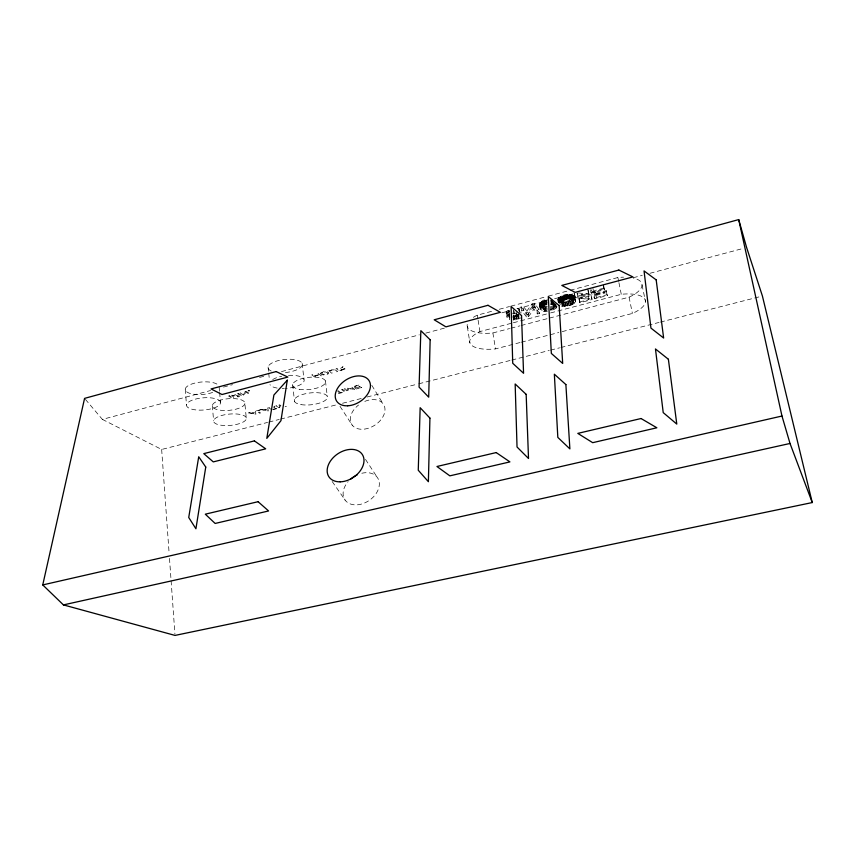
<?xml version="1.0" encoding="UTF-8"?>
<svg xmlns="http://www.w3.org/2000/svg" width="855" height="855" viewBox="0 0 855 855"><rect width="100%" height="100%" fill="white"/><g stroke="black" fill="none" stroke-linecap="round" stroke-linejoin="round"><path stroke-width="0.64" stroke-dasharray="4.28 3.21" d="M560.153 298.78C558.368 307.266 569.516 306.87 573.128 302.456C575.533 293.693 563.413 293.746 560.153 298.78L561.5 306.165L565.882 306.336L572.423 304.594L575.586 301.762L573.972 292.688M553.965 302.552L554.617 307.362L550.396 309.863M573.128 302.456L572.476 297.636M547.489 311.199C536.94 313.999 537.528 298.085 547.734 299.678M540.082 308.634L542.273 305.801L547.371 303.974M557.802 299.667C560.388 294.409 569.9 292.709 574.507 296.247C574.613 302.585 560.901 304.808 557.802 299.667L558.368 302.713M273.579 407.076L275.043 406.029L273.963 407.76L275.449 407.568A1.999 0.705 -5.9 0 1 276.774 407.739L276.71 408.701L273.162 409.705M557.054 306.667L555.536 308.58L550.887 310.557L550.15 306.518L554.799 304.54L555.536 308.58M509.676 315.303L509.11 316.671L506.972 317.152L506.075 312.47L507.015 311.092L509.719 309.788M508.832 314.48L507.015 315.837L506.972 317.152M518.771 310.953L519.402 309.328L516.687 308.495M509.815 310.782L508.426 312.62L506.288 313.112L506.075 312.47M541.707 304.252L543.299 305.866L546.238 306.336L546.965 310.376C540.071 311.359 539.954 299.592 547.264 300.575M520.898 313.251L520.973 312.096M546.024 300.864L546.762 304.936L543.085 306.678L542.444 308.313M573.245 301.708C570.937 297.626 562.259 299.314 560.923 303.407M560.164 299.336C562.782 303.247 569.676 301.323 572.369 298.384M539.687 313.39L535.112 307.33L532.804 307.939L527.621 315.035L526.904 311.006L532.088 303.867L534.386 303.258L538.96 309.35L539.687 313.39L537.549 313.945L533.958 309.211L533.231 305.149L528.048 312.246L525.793 312.845L526.488 316.874L528.764 316.275L533.958 309.211M575.629 301.27C572.252 296.012 563.103 298.951 559.063 302.296L558.315 298.213M509.441 314.052L508.8 315.025L509.847 317.846M513.246 319.353L519.038 317.782L518.825 314.49M520.962 317.889L513.62 320.155L512.925 316.136L516.131 315.538L516.826 319.556M513.887 316.339L517.403 314.854M513.021 317.761L518.419 315.602M513.855 319.321L513.171 315.303L517.296 314.298L517.991 318.327M473.349 317.355A28.942 11.254 -9.7 0 1 477.293 315.164L494.062 310.675M499.224 309.286L509.537 306.528M510.83 306.176L546.944 296.514M548.226 296.161L568.864 290.636M570.157 290.294L617.876 277.522A30.075 11.724 -11.9 0 1 623.541 277.18M526.488 316.874L521.785 310.878L521.08 306.806L523.217 306.24L526.904 311.006M85.415 399.381L102.376 419.388L210.608 390.511M223.497 387.08L232.517 384.675M259.578 377.45L264.729 376.072M281.477 371.604L419.345 334.829M425.79 333.108L445.113 327.946M501.81 312.823L509.537 310.76M517.275 308.698L546.911 300.789M554.639 298.726L572.679 293.917M633.234 277.757L642.255 275.353M649.982 273.29L742.76 248.538M521.785 310.878L523.923 310.301L523.217 306.24M577.093 292.731L577.873 296.835L588.924 293.896L588.454 293.137L574.752 296.781L575.265 297.561L588.999 299.496L588.208 295.424L577.039 293.842M590.976 292.463L604.367 288.872L603.908 288.124L594.311 290.679L595.112 294.772L604.72 292.218L605.169 292.966L595.572 295.509L594.781 291.427L595.988 293.361L596.79 297.433L606.997 294.729L607.456 295.467L594.973 298.769L590.976 292.463L590.174 288.359M592.953 288.509L593.755 292.613L604.453 289.76L603.993 289.001M578.44 292.902L590.933 294.697L592.184 299.507L579.904 302.755L578.653 297.957L588.208 295.424M595.988 293.361L606.195 290.647L607.456 295.467M533.231 305.149L536.833 309.916L538.96 309.35M578.653 297.957L579.134 298.694L591.404 295.445M590.848 289.418L594.172 294.708L606.644 291.395M579.423 302.029L588.999 299.496M520.043 342.534L495.505 348.893A29.081 10.987 -9.7 0 1 470.977 344.661A29.081 10.987 -9.7 0 1 479.944 331.569L512.07 323.094M513.353 322.763L549.327 313.272M550.609 312.93L621.275 294.291A30.214 11.446 -11.8 0 1 644.873 299.207A30.214 11.446 -11.8 0 1 632.401 313.443L560.078 332.168M467.236 324.43A28.942 11.254 -9.7 0 0 492.875 332.958L509.58 328.566M510.863 328.224L519.851 325.862M521.144 325.531L548.119 318.434M549.412 318.103L629.066 297.166A30.075 11.724 -11.9 0 0 633.32 278.046M269.549 407.45L268.577 407.696L271.206 409.406M279.884 404.778L279.008 405.003L279.831 407.504L276.881 405.548L275.941 405.794L279.414 408.091L280.868 407.707L280.002 405.206L280.942 405.473M521.326 342.203L558.785 332.51M272.67 409.481L276.112 408.284L273.589 408.188M285.1 406.617L286.414 406.285M102.376 419.388L161.659 449.463L267.604 422.413M268.887 422.081L279.222 419.442M280.515 419.11L336.068 404.917M342.534 403.271L361.911 398.323M367.084 396.998L417.464 384.13M418.758 383.799L510.488 360.382M511.771 360.051L549.241 350.475M550.535 350.144L559.576 347.835M560.869 347.515L659.055 322.431M660.349 322.1L761.121 296.364M512.936 313.977L516.26 313.443M512.455 313.229L514.218 312.834L513.866 310.803M546.238 306.336L547.35 306.25M539.355 304.572L541.268 306.624L546.762 307.159L547.125 309.179M550.684 303.514L553.634 303.653L553.067 300.597M550.342 304.423L553.217 304.925L554.713 306.614M577.873 296.835L591.713 298.769L592.184 299.507M337.832 390.521L340.653 392.637L343.518 392.274L337.554 393.824L339.659 392.894L337.778 391.483M521.08 306.806L527.621 315.035M332.168 481.504L345.11 500.1M365.502 459.402L377.162 477.218M339.991 406.275L352.239 425.202M593.755 292.613L595.112 294.772M595.572 295.509L596.79 297.433M371.818 385.37L382.88 403.464M642.041 285.004L645.493 301.516M629.066 297.166L632.401 313.443M617.876 277.522L618.657 281.391M618.924 282.674L621.275 294.291M606.195 290.647L606.997 294.729M603.641 285.656L605.169 292.966M603.181 284.886L604.72 292.218M594.172 294.708L594.973 298.769M590.933 294.697L591.713 298.769M588.133 289.792L588.924 293.896M587.652 289.033L588.454 293.137M579.134 298.694L579.904 302.755M574.496 293.468L575.265 297.561M574.507 296.247L575.586 301.762M574.133 295.798L575.404 302.253M573.641 295.413L575.084 302.745M573.032 295.082L574.613 303.226M572.316 294.815L573.085 298.908M573.245 299.635L574.015 303.696M572.177 296.877L572.946 300.949M571.493 294.622L573.278 304.156M571.835 299.122L572.604 303.183M571.044 295.916L571.803 299.998M570.595 294.494L571.364 298.587M571.653 300.533L572.423 304.594M570.232 295.616L571.664 303.878M569.612 294.441L570.381 298.534M570.713 300.939L571.471 304.989M569.259 295.445L570.029 299.528M568.554 294.473L569.312 298.566M569.622 300.426L570.381 304.487M569.676 301.302L570.435 305.353M568.18 295.392L568.938 299.474M567.442 294.558L568.212 298.651M568.543 301.633L569.302 305.684M567.036 295.456L567.806 299.539M568.073 300.928L568.832 304.989M566.341 294.719L567.1 298.812M565.839 295.627L566.609 299.71M566.886 301.195L567.645 305.256M566.79 302.039L567.549 306.09M565.23 294.922L565.989 299.015M565.743 301.366L566.502 305.427M564.589 295.905L565.347 299.998M564.108 295.189L564.877 299.282M565.134 302.285L565.882 306.336M564.631 301.452L565.39 305.502M563.413 296.268L564.172 300.362M562.953 295.531L563.712 299.624M563.552 301.43L564.3 305.481M562.398 296.685L563.156 300.768M563.563 302.381L564.311 306.432M561.885 295.916L562.654 300.009M562.547 301.281L563.306 305.342M561.543 297.155L562.301 301.238M560.933 296.332L561.692 300.415M562.077 302.328L562.836 306.379M561.703 300.971L562.451 305.032M560.859 297.679L561.617 301.762M560.998 300.511L561.746 304.572M560.378 298.224L561.136 302.307M560.078 296.781L560.837 300.864M559.341 297.251L560.1 301.334M559.651 301.74L560.217 304.786M558.753 297.732L559.512 301.815M558.775 301.216L559.149 303.247M558.005 298.716L558.764 302.788M558.123 300.522L558.497 302.552M555.836 303.589L556.573 307.64M555.387 304.07L556.124 308.121M553.826 302.82L554.382 305.866M553.88 303.301L554.82 309.04M553.132 301.27L553.88 305.342M554.115 308.078L553.367 304.027L551.197 305.321L552.009 310.226M552.469 300.853L553.217 304.925M553.238 305.427L553.976 309.467M551.977 299.453L552.725 303.536M551.657 300.565L553.196 308.762M552.298 305.823L553.035 309.863M550.994 299.41L551.742 303.493M550.673 300.394L551.422 304.476M546.634 299.891L547.189 302.948M545.522 300.158L546.26 304.241M544.859 301.227L545.597 305.299M544.368 300.5L545.105 304.572M545.159 306.314L545.885 310.354M545.191 307.255L545.928 311.295M543.855 301.633L544.592 305.705M543.32 300.875L544.058 304.946M544.154 306.165L544.881 310.215M543.021 302.093L543.759 306.165M543.716 307.202L544.443 311.241M543.299 305.866L544.026 309.916M542.38 301.281L543.117 305.353M542.348 302.617L543.085 306.678M542.572 305.417L543.299 309.467M541.536 301.73L542.615 307.223M541.675 303.696L543.107 311.038M540.82 302.189L541.557 306.261M541.268 306.624L541.995 310.675M540.253 302.67L540.98 306.742M539.815 303.151L541.097 310.162M539.526 303.643L540.264 307.704M539.697 305.427L540.424 309.478M536.833 309.916L537.549 313.945M534.386 303.258L535.112 307.33M532.088 303.867L532.804 307.939M528.048 312.246L528.764 316.275M519.402 309.328L519.936 312.374M519.391 310.376L519.733 312.396M518.846 308.912L519.199 310.942M518.515 314.768L519.038 317.782M517.884 314.031L518.579 318.06M517.831 315.014L518.525 319.043M516.783 314.138L517.125 316.158M516.099 312.225L516.623 315.26M515.672 314.822L516.367 318.84M513.46 309.638L514.154 313.689M514.496 315.901L515.191 319.92M513.898 315.206L514.582 319.236M508.992 311.252L509.783 316.072M508.511 311.701L509.655 319.471L508.148 310.429M507.015 311.092L507.71 315.142M506.32 311.786L507.015 315.837M492.875 332.958L495.505 348.893M477.293 315.164L477.902 318.947M478.105 320.208L479.944 331.569M467.332 326.642L469.897 342.823M325.456 380.945L327.273 396.357M302.168 363.396L303.952 379.321M292.656 384.461L294.505 401.444M268.096 367.009L268.598 371.925M268.727 373.154L269.475 380.518M244.893 403.613A16.373 5.825 -5.1 0 1 219.628 410.111A16.373 5.825 -5.1 0 1 221.306 399.884A16.373 5.825 -5.1 0 1 244.893 403.613L246.336 418.768A16.437 5.675 -5.2 0 1 220.953 425.202A16.437 5.675 -5.2 0 1 222.663 415.22A16.437 5.675 -5.2 0 1 246.336 418.768M219.158 387.304L219.511 391.216M219.628 392.52L220.547 402.962A17.089 6.092 -4.7 0 1 194.384 409.727A17.089 6.092 -4.7 0 1 195.656 399.061A17.089 6.092 -4.7 0 1 220.547 402.962M212.307 405.591L213.622 420.82M185.246 389.282L186.497 405.014M161.659 449.463L169.108 553.067M169.493 558.379L174.933 634.079M288.477 375.366A17.335 6.38 -6 0 1 304.113 380.903A17.335 6.38 -6 0 1 285.452 388.427M284.352 388.48A17.335 6.38 -6 0 1 282.161 388.501M277.138 388.074A17.335 6.38 -6 0 1 269.977 384.622M272.713 379.556A17.335 6.38 -6 0 1 281.712 376.253M271.259 371.059A17.26 6.541 -6 0 1 278.751 360.468A17.26 6.541 -6 0 1 302.2 363.471A17.26 6.541 -6 0 1 283.774 372.662M212.639 392.434A17.015 6.242 -4.6 0 1 187.437 392.327A17.015 6.242 -4.6 0 1 196.126 382.794A17.015 6.242 -4.6 0 1 218.773 385.701M364.807 401.38A18.821 12.943 -32.2 0 1 384.536 412.912A18.821 12.943 -32.2 0 1 357.497 428.644A18.821 12.943 -32.2 0 1 358.534 405.024M361.836 473.253A19.697 14.14 -34.2 0 1 378.658 488.323A19.697 14.14 -34.2 0 1 352.228 504.514A19.697 14.14 -34.2 0 1 348.124 481.643M344.95 368.933L339.392 371.07L336.058 368.452L339.798 369.029L343.015 366.613L341.658 368.569L343.218 368.366A2.105 0.791 -6.9 0 1 344.576 368.58L344.95 368.933M329.036 370.749L331.505 373.154L332.531 372.876C326.183 370.194 335.577 368.131 336.613 371.807L337.65 371.53L334.358 369.392L329.036 370.749M320.604 373.165L320.625 373.785A5.835 2.17 -6.7 0 0 321.972 374.65A3.751 1.4 -6.6 0 0 325.67 374.714L327.465 374.223A3.933 1.464 -6.6 0 0 328.502 373.646L328.683 372.406L326.61 371.54A3.527 1.315 -6.6 0 0 325.082 371.508A4.232 1.571 -6.6 0 0 323.489 371.722L320.604 373.165M245.15 391.611L244.156 394.583L241.185 392.659L240.234 392.915L244.017 395.352L245.032 395.085L246.026 392.124L248.976 394.048L249.927 393.792L246.176 391.344L245.15 391.611M343.817 369.178L340.066 370.514L338.965 369.649L343.817 369.178M322.388 372.491L322.046 372.695A2.907 1.079 -6.6 0 0 321.651 373.389L323.361 374.426L326.802 374.009A2.715 1.005 -6.6 0 0 327.796 373.122L325.637 371.904L322.388 372.491M229.503 395.747L228.552 396.004L232.389 398.419L233.875 398.024L232.731 395.395L238.182 396.891L239.518 396.538L235.713 394.112L234.751 394.358L237.947 396.399L231.673 395.181L232.774 397.81L229.503 395.747M238.481 393.375L237.487 393.642L241.281 396.068L242.275 395.812L238.481 393.375M249.062 390.585L248.003 390.863L249.585 390.927L249.062 390.585M312.791 374.597L311.765 374.864L315.217 377.44L316.243 377.173L314.832 376.115L318.872 375.046L320.272 376.104L321.298 375.837L317.878 373.25L316.852 373.517L318.466 374.747L314.426 375.815L312.791 374.597M249.532 412.634L248.506 412.901L255.912 414.151L255.314 411.137L254.213 411.415L254.448 412.324L251.413 413.104L249.532 412.634M260.593 409.769L256.04 410.945L259.599 413.2L260.561 412.954L257.43 410.966L260.593 409.769M261.972 409.417L260.946 409.673L268.32 410.956L267.786 407.91L266.685 408.188L266.899 409.107L263.853 409.898L261.972 409.417M342.545 389.303L341.54 389.559L344.715 391.975L345.709 391.718L342.545 389.303M345.249 388.598L344.276 388.854L347.44 391.269L348.947 390.874L348.413 388.255L353.318 389.752L354.665 389.41L351.533 386.973L350.561 387.23L353.19 389.26L347.451 388.031L347.942 390.66L345.249 388.598M358.876 385.071L353.179 386.546L356.3 388.982L361.793 387.561L356.941 388.437L355.99 387.689L360.201 386.61L355.627 387.411L354.558 386.578L358.876 385.071M254.544 412.644L252.075 413.275L254.993 414.055L254.544 412.644M266.984 409.427L264.505 410.069L267.401 410.86L266.984 409.427M300.96 404.597A16.683 5.932 -6.4 0 0 327.337 397.906A16.683 5.932 -6.4 0 0 304.262 394.005A16.683 5.932 -6.4 0 0 300.96 404.597M299.282 389.292A16.608 6.081 -6.4 0 0 325.531 382.538A16.608 6.081 -6.4 0 0 302.531 378.455A16.608 6.081 -6.4 0 0 299.282 389.292"/><path stroke-width="1.28" d="M42.75 584.927L84.57 398.377L738.709 219.585L746.618 247.512L762.414 296.033L812.25 502.558L175.029 635.415L63.43 604.902L42.75 584.927L781.972 416.032L790.02 443.467L812.25 502.558M63.43 604.902L790.02 443.467M738.709 219.585L781.972 416.032M350.785 478.992A19.697 14.14 -34.2 0 1 357.176 474.867M429.926 418.106L428.387 481.707L418.255 470.229L420.158 407.717L429.926 418.106M430.151 339.766L428.697 397.148L419.068 387.123L420.852 330.671L430.151 339.766M287.291 380.197L280.953 420.681L266.803 438.38L273.889 395.031L287.291 380.197M205.756 467.054L195.923 528.775L188.731 517.489L198.723 456.762L205.756 467.054M487.991 305.299L434.222 319.791L445.925 326.866L500.367 312.321L487.991 305.299M618.849 270.052L561.821 285.42L575.137 292.367L632.914 276.935L618.849 270.052M276.154 371.562L211.078 388.94L222.011 394.518L287.846 377.076L276.154 371.562M254.395 440.891L203.779 453.631L213.28 461.892L265.713 448.832L254.395 440.891M258.082 501.693L205.296 514.186L215.15 523.452L268.588 510.959L258.082 501.693M496.199 452.573L436.937 466.499L449.848 475.85L509.933 461.892L496.199 452.573M641.047 418.523L577.809 433.389L592.697 442.676L656.854 427.778L641.047 418.523M656.18 279.874L644.05 270.928L650.944 328.096L663.63 338.024L656.18 279.874M668.386 359.26L655.464 348.958L663.223 412.612L676.786 424.08L668.386 359.26M559.17 305.577L548.29 296.557L551.347 353.446L562.686 363.428L559.17 305.577M521.529 315.559L511.108 306.507L512.733 363.279L523.559 373.272L521.529 315.559M565.882 384.558L554.35 374.212L557.823 437.397L569.879 448.886L565.882 384.558M526.167 394.358L515.159 383.991L517.029 446.994L528.508 458.483L526.167 394.358M347.707 405.794A19.173 12.911 -32.2 0 0 369.991 382.666A19.173 12.911 -32.2 0 0 340.771 384.141A19.173 12.911 -32.2 0 0 347.707 405.794M340.172 481.835A20.093 14.129 -34.1 0 0 363.535 457.136A20.093 14.129 -34.1 0 0 333.033 457.82A20.093 14.129 -34.1 0 0 340.172 481.835"/></g></svg>
